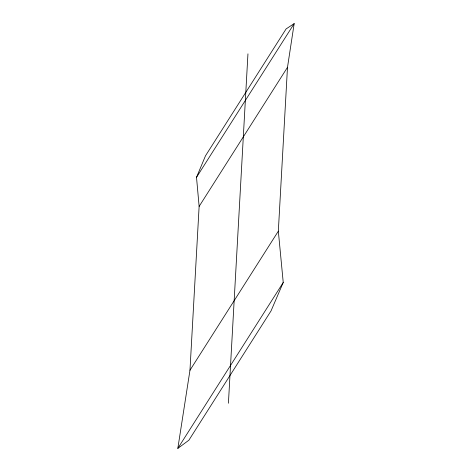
<?xml version="1.0" encoding="UTF-8"?>
<svg xmlns="http://www.w3.org/2000/svg" width="472" height="472" viewBox="0 0 472 472"><rect width="100%" height="100%" fill="white"/><g stroke="black" fill="none" stroke-linecap="round" stroke-linejoin="round"><path stroke-width="0.71" d="M189.968 370.254L199.131 206.411L196.511 177.325L205.491 155.813L286.103 28.928L294.174 23.6L287.489 67.331L278.332 231.168L283.235 282.474L271.046 310.889L188.883 440.211L177.826 448.4L189.968 370.254L278.332 231.168M228.418 403.247L247.953 53.855M196.511 177.325L294.174 23.6M199.131 206.411L287.489 67.331M177.826 448.4L283.235 282.474"/></g></svg>
